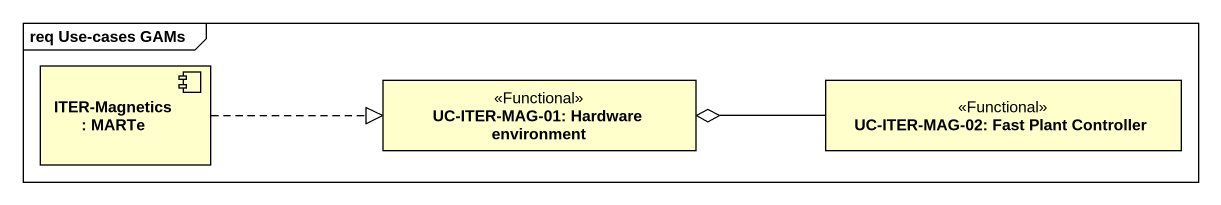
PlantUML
@startuml
mainframe req Use-cases GAMs
allowmixing
hide circle
hide empty members
component "ITER-Magnetics : MARTe" as ITER_Magnetics
class "UC-ITER-MAG-01: Hardware environment" as UC_ITER_MAG_01_Hardware <<Functional>>
class "UC-ITER-MAG-02: Fast Plant Controller" as UC_ITER_MAG_02_Fast_Plant <<Functional>>
ITER_Magnetics .right.|> UC_ITER_MAG_01_Hardware
UC_ITER_MAG_02_Fast_Plant -left-o UC_ITER_MAG_01_Hardware
@enduml
